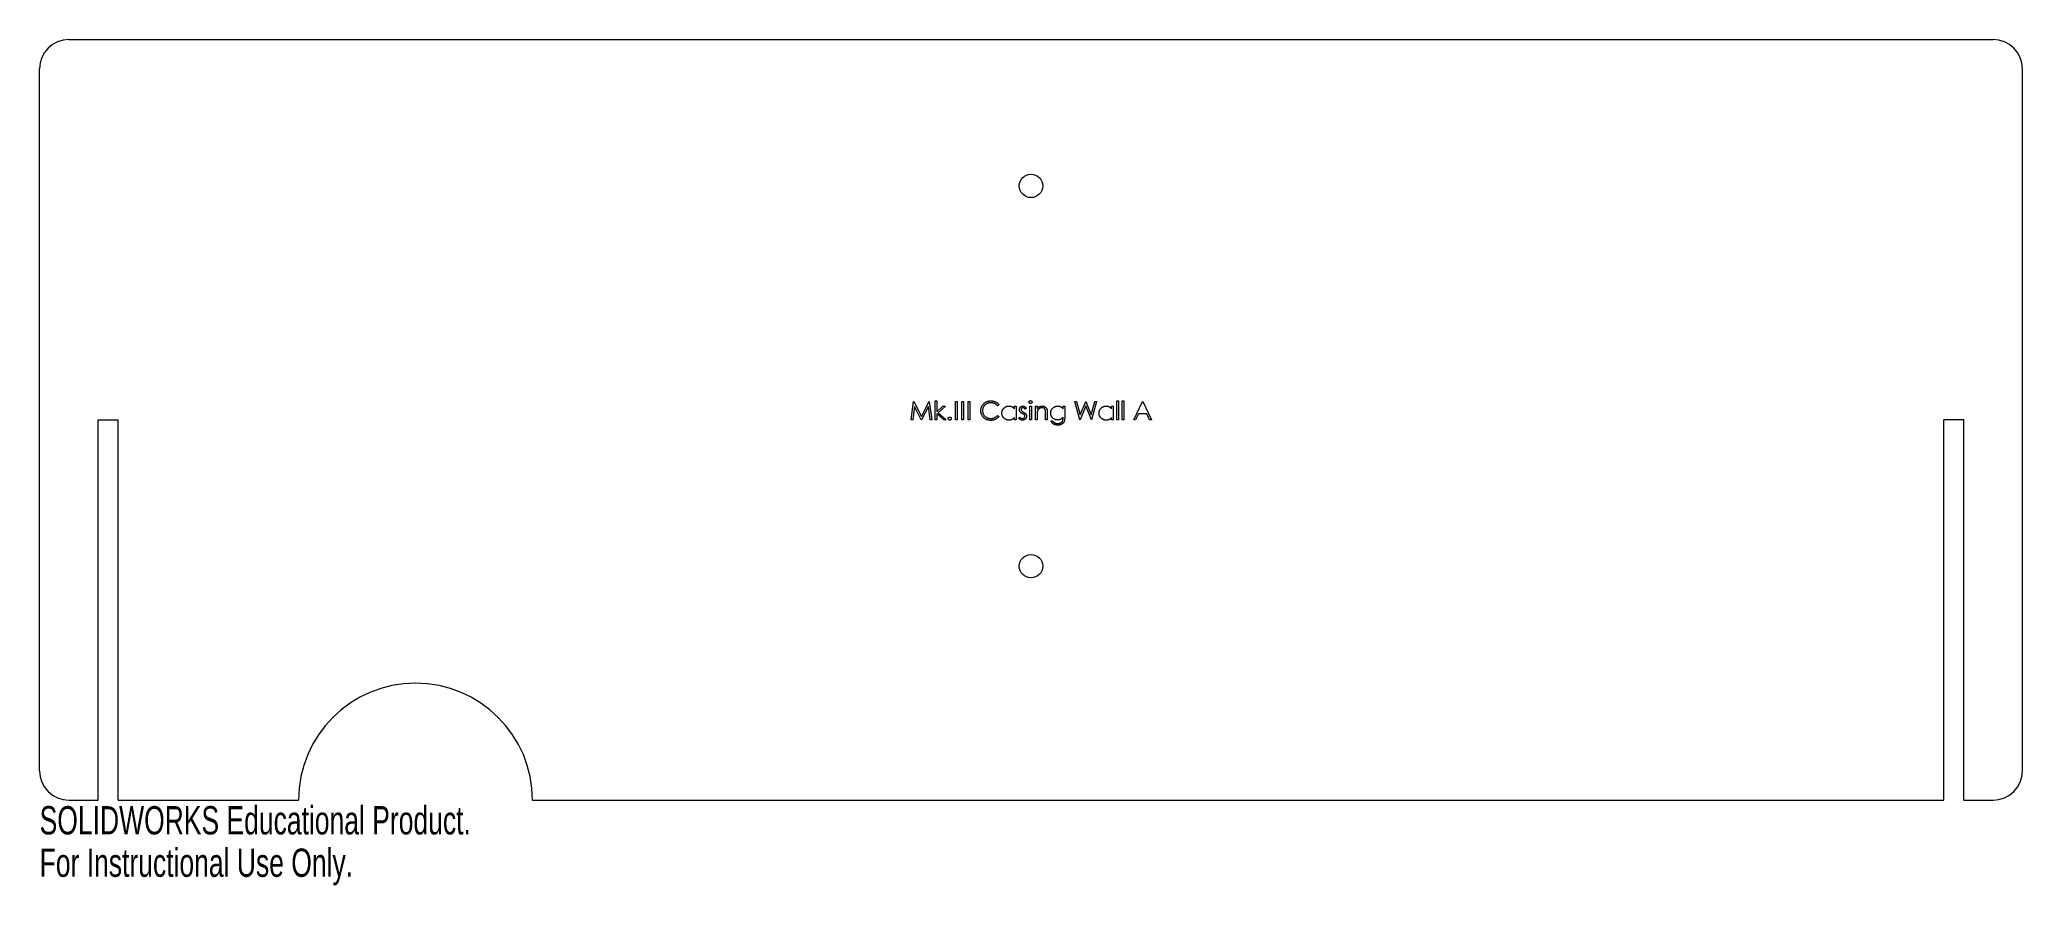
# Model space of a CAD drawing. Header units: millimetres. Extents: x 0 to 339, y -15 to 130.
import ezdxf

# ---------------------------------------------------------------- set-up
doc = ezdxf.new("R2010")
doc.units = ezdxf.units.MM
doc.styles.add('SLDTEXTSTYLE0', font='TXT', dxfattribs={"width": 0.7})

msp = doc.modelspace()

# ---------------------------------------------------------------- linework, layer by layer
at = {"color": 7, "linetype": 'Continuous', "lineweight": 15}
for p, q in [((5, 130), (333.8, 130)), ((0, 5), (0, 125)), ((338.8, 5), (338.8, 125)), ((148.9, 65), (149.32, 68.17)), ((149.32, 68.17), (149.36, 68.17)), ((149.36, 68.17), (150.68, 65.57)), ((150.68, 65.57), (151.98, 68.17)), ((151.98, 68.17), (152.02, 68.17)), ((152.02, 68.17), (152.45, 65)), ((153.02, 65), (153.02, 68.26)), ((153.02, 68.26), (153.3, 68.26)), ((153.3, 68.26), (153.3, 66.37)), ((156.48, 65), (156.48, 68.17)), ((156.48, 68.17), (156.76, 68.17)), ((156.76, 68.17), (156.76, 65)), ((157.58, 65), (157.58, 68.17)), ((157.58, 68.17), (157.86, 68.17)), ((157.86, 68.17), (157.86, 65)), ((158.67, 65), (158.67, 68.17)), ((158.67, 68.17), (158.96, 68.17)), ((158.96, 68.17), (158.96, 65)), ((177.75, 65), (176.91, 68.17)), ((176.91, 68.17), (177.2, 68.17)), ((177.2, 68.17), (177.83, 65.85)), ((177.83, 65.85), (178.75, 68.17)), ((178.75, 68.17), (178.79, 68.17)), ((178.79, 68.17), (179.7, 65.86)), ((179.7, 65.86), (180.32, 68.17)), ((180.61, 68.17), (179.76, 65)), ((180.32, 68.17), (180.61, 68.17)), ((184.07, 65), (184.07, 68.26)), ((184.07, 68.26), (184.36, 68.26)), ((184.36, 68.26), (184.36, 65)), ((184.97, 65), (184.97, 68.26)), ((184.97, 68.26), (185.25, 68.26)), ((185.25, 68.26), (185.25, 65)), ((186.96, 65), (188.47, 68.17)), ((188.47, 68.17), (188.51, 68.17)), ((188.51, 68.17), (189.98, 65)), ((10, 0), (10, 65)), ((10, 65), (13.4, 65)), ((13.4, 0), (13.4, 65)), ((149.19, 65), (148.9, 65)), ((149.5, 67.29), (149.19, 65)), ((150.65, 65), (149.5, 67.29)), ((150.71, 65), (150.65, 65)), ((151.86, 67.28), (150.71, 65)), ((152.16, 65), (151.86, 67.28)), ((152.45, 65), (152.16, 65)), ((153.3, 65), (153.02, 65)), ((153.3, 66.37), (154.36, 67.32)), ((154.48, 65), (153.3, 66.07)), ((153.3, 66.07), (153.3, 65)), ((154.77, 67.32), (153.54, 66.22)), ((153.54, 66.22), (154.89, 65)), ((154.36, 67.32), (154.77, 67.32)), ((154.89, 65), (154.48, 65)), ((156.76, 65), (156.48, 65)), ((157.86, 65), (157.58, 65)), ((158.96, 65), (158.67, 65)), ((163.93, 67.59), (163.68, 67.4)), ((163.68, 65.77), (163.93, 65.58)), ((166.57, 66.89), (166.57, 67.32)), ((166.57, 67.32), (166.86, 67.32)), ((166.57, 65), (166.57, 65.4)), ((166.86, 65), (166.57, 65)), ((166.86, 67.32), (166.86, 65)), ((167.3, 65.27), (167.49, 65.49)), ((168.61, 67.03), (168.41, 66.83)), ((169.18, 65), (169.18, 67.32)), ((169.18, 67.32), (169.46, 67.32)), ((169.46, 65), (169.18, 65)), ((169.46, 67.32), (169.46, 65)), ((170.15, 65), (170.15, 67.32)), ((170.15, 67.32), (170.44, 67.32)), ((170.44, 65), (170.15, 65)), ((170.44, 67.32), (170.44, 66.9)), ((170.44, 65.84), (170.44, 65)), ((171.9, 65), (171.9, 66.09)), ((172.19, 65), (171.9, 65)), ((172.19, 66.18), (172.19, 65)), ((172.8, 64.84), (173.08, 64.84)), ((174.87, 66.91), (174.87, 67.32)), ((174.87, 67.32), (175.16, 67.32)), ((174.87, 65.32), (174.87, 65.44)), ((175.16, 67.32), (175.16, 65.48)), ((177.8, 65), (177.75, 65)), ((178.76, 67.43), (177.8, 65)), ((179.72, 65), (178.76, 67.43)), ((179.76, 65), (179.72, 65)), ((183.18, 66.89), (183.18, 67.32)), ((183.18, 67.32), (183.46, 67.32)), ((183.18, 65), (183.18, 65.4)), ((183.46, 65), (183.18, 65)), ((183.46, 67.32), (183.46, 65)), ((184.36, 65), (184.07, 65)), ((185.25, 65), (184.97, 65)), ((187.28, 65), (186.96, 65)), ((187.76, 66.02), (187.28, 65)), ((189.2, 66.02), (187.76, 66.02)), ((189.67, 65), (189.2, 66.02)), ((189.98, 65), (189.67, 65)), ((325.4, 0), (325.4, 65)), ((328.8, 65), (325.4, 65)), ((328.8, 0), (328.8, 65)), ((5, 0), (10, 0)), ((13.4, 0), (44.23, 0)), ((84.23, 0), (325.4, 0)), ((328.8, 0), (333.8, 0))]:
    msp.add_line(p, q, dxfattribs=at)
for centre in [(169.4, 105), (169.4, 40)]:
    msp.add_circle(centre, 2, dxfattribs=at)
for centre, radius, start, end in [((5, 125), 5, 90, 180), ((333.8, 125), 5, 0, 90), ((64.23, 0), 20, 0, 180), ((5, 5), 5, 180, 270), ((333.8, 5), 5, 270, 0)]:
    msp.add_arc(centre, radius, start, end, dxfattribs=at)
for points, knots in [([(160.83, 66.61), (160.83, 66.66), (160.84, 66.78), (160.86, 66.94), (160.9, 67.1), (160.95, 67.25), (161.02, 67.39), (161.1, 67.53), (161.2, 67.66), (161.32, 67.78), (161.44, 67.89), (161.58, 67.99), (161.72, 68.07), (161.87, 68.14), (162.02, 68.19), (162.19, 68.23), (162.36, 68.25), (162.48, 68.25), (162.54, 68.26)], [0, 0, 0, 0, 0.064558, 0.127014, 0.187955, 0.248014, 0.307748, 0.368235, 0.42947, 0.492743, 0.556258, 0.618217, 0.679655, 0.741246, 0.803415, 0.866815, 0.932328, 1, 1, 1, 1]), ([(162.52, 67.93), (162.49, 67.93), (162.43, 67.93), (162.33, 67.92), (162.24, 67.91), (162.15, 67.89), (162.06, 67.86), (161.97, 67.83), (161.89, 67.79), (161.81, 67.75), (161.73, 67.7), (161.65, 67.65), (161.58, 67.6), (161.51, 67.54), (161.45, 67.48), (161.4, 67.41), (161.34, 67.34), (161.3, 67.27), (161.25, 67.19), (161.22, 67.11), (161.19, 67.03), (161.16, 66.94), (161.14, 66.86), (161.13, 66.77), (161.12, 66.68), (161.12, 66.62), (161.12, 66.58)], [0, 0, 0, 0, 0.043955, 0.087502, 0.130463, 0.172752, 0.215403, 0.25765, 0.300153, 0.343121, 0.385925, 0.427686, 0.468818, 0.509492, 0.549883, 0.58998, 0.630405, 0.670869, 0.711384, 0.751627, 0.791776, 0.832459, 0.873319, 0.914543, 0.956924, 1, 1, 1, 1]), ([(163.68, 67.4), (163.66, 67.42), (163.62, 67.46), (163.57, 67.52), (163.51, 67.58), (163.45, 67.63), (163.38, 67.68), (163.31, 67.72), (163.24, 67.76), (163.15, 67.81), (163.02, 67.86), (162.86, 67.9), (162.69, 67.93), (162.58, 67.93), (162.52, 67.93)], [0, 0, 0, 0, 0.063163, 0.125475, 0.187121, 0.248294, 0.309295, 0.36985, 0.430973, 0.492456, 0.616148, 0.740844, 0.868183, 1, 1, 1, 1]), ([(162.54, 68.26), (162.58, 68.26), (162.65, 68.26), (162.76, 68.25), (162.86, 68.23), (162.96, 68.21), (163.06, 68.19), (163.16, 68.16), (163.25, 68.12), (163.34, 68.08), (163.43, 68.04), (163.51, 67.99), (163.59, 67.93), (163.67, 67.87), (163.74, 67.81), (163.8, 67.74), (163.87, 67.67), (163.91, 67.62), (163.93, 67.59)], [0, 0, 0, 0, 0.068548, 0.135683, 0.201215, 0.265682, 0.329267, 0.392395, 0.45507, 0.517127, 0.57879, 0.63974, 0.700192, 0.759806, 0.819628, 0.879355, 0.939512, 1, 1, 1, 1]), ([(169.05, 68.05), (169.05, 68.07), (169.06, 68.1), (169.07, 68.15), (169.1, 68.19), (169.13, 68.23), (169.17, 68.26), (169.22, 68.28), (169.27, 68.29), (169.3, 68.3), (169.32, 68.3)], [0, 0, 0, 0, 0.12329, 0.242149, 0.363437, 0.489745, 0.618115, 0.744894, 0.868932, 1, 1, 1, 1]), ([(169.32, 67.81), (169.3, 67.81), (169.27, 67.81), (169.22, 67.83), (169.17, 67.85), (169.13, 67.88), (169.1, 67.92), (169.07, 67.96), (169.06, 68), (169.05, 68.04), (169.05, 68.05)], [0, 0, 0, 0, 0.131867, 0.256661, 0.384213, 0.513365, 0.640443, 0.761085, 0.879146, 1, 1, 1, 1]), ([(169.32, 68.3), (169.33, 68.3), (169.37, 68.29), (169.42, 68.28), (169.47, 68.26), (169.51, 68.23), (169.54, 68.19), (169.56, 68.15), (169.58, 68.1), (169.58, 68.07), (169.58, 68.05)], [0, 0, 0, 0, 0.131899, 0.258284, 0.384341, 0.51198, 0.638632, 0.75923, 0.877412, 1, 1, 1, 1]), ([(169.58, 68.05), (169.58, 68.04), (169.58, 68), (169.56, 67.96), (169.54, 67.92), (169.51, 67.88), (169.47, 67.85), (169.42, 67.82), (169.37, 67.81), (169.33, 67.81), (169.32, 67.81)], [0, 0, 0, 0, 0.120162, 0.237546, 0.357497, 0.484917, 0.613329, 0.74015, 0.867301, 1, 1, 1, 1]), ([(155.25, 65.22), (155.26, 65.24), (155.26, 65.28), (155.27, 65.33), (155.3, 65.37), (155.33, 65.41), (155.37, 65.45), (155.42, 65.47), (155.47, 65.49), (155.5, 65.49), (155.52, 65.49)], [0, 0, 0, 0, 0.129097, 0.252046, 0.373905, 0.501038, 0.628171, 0.751376, 0.872426, 1, 1, 1, 1]), ([(155.52, 64.96), (155.5, 64.96), (155.47, 64.96), (155.42, 64.98), (155.37, 65), (155.33, 65.04), (155.3, 65.08), (155.27, 65.12), (155.26, 65.17), (155.26, 65.21), (155.25, 65.22)], [0, 0, 0, 0, 0.1277566, 0.2494144, 0.3727965, 0.5001113, 0.6286099, 0.7506434, 0.8737684, 1, 1, 1, 1]), ([(155.52, 65.49), (155.54, 65.49), (155.57, 65.49), (155.62, 65.47), (155.67, 65.45), (155.71, 65.41), (155.74, 65.37), (155.77, 65.33), (155.78, 65.28), (155.78, 65.24), (155.78, 65.22)], [0, 0, 0, 0, 0.127519, 0.249986, 0.371792, 0.49887, 0.625948, 0.748492, 0.870959, 1, 1, 1, 1]), ([(155.78, 65.22), (155.78, 65.21), (155.78, 65.17), (155.77, 65.12), (155.74, 65.08), (155.71, 65.04), (155.67, 65), (155.62, 64.98), (155.57, 64.96), (155.54, 64.96), (155.52, 64.96)], [0, 0, 0, 0, 0.1261777, 0.2488206, 0.37154, 0.4999837, 0.6272442, 0.7492255, 0.872298, 1, 1, 1, 1]), ([(161.23, 65.47), (161.2, 65.51), (161.14, 65.59), (161.06, 65.72), (160.99, 65.85), (160.93, 65.99), (160.89, 66.14), (160.85, 66.29), (160.84, 66.44), (160.83, 66.55), (160.83, 66.61)], [0, 0, 0, 0, 0.124329, 0.247156, 0.36878, 0.490734, 0.613614, 0.738958, 0.867311, 1, 1, 1, 1]), ([(161.12, 66.58), (161.12, 66.54), (161.12, 66.45), (161.14, 66.31), (161.17, 66.18), (161.22, 66.06), (161.27, 65.94), (161.34, 65.83), (161.43, 65.72), (161.52, 65.63), (161.62, 65.54), (161.73, 65.46), (161.85, 65.39), (161.98, 65.34), (162.11, 65.3), (162.25, 65.27), (162.39, 65.25), (162.49, 65.25), (162.54, 65.24)], [0, 0, 0, 0, 0.064323, 0.12629, 0.186726, 0.246146, 0.305576, 0.365429, 0.426326, 0.48884, 0.551725, 0.613919, 0.675484, 0.737334, 0.800229, 0.864502, 0.931041, 1, 1, 1, 1]), ([(162.54, 64.92), (162.51, 64.92), (162.44, 64.92), (162.34, 64.93), (162.25, 64.94), (162.15, 64.95), (162.06, 64.97), (161.97, 65), (161.88, 65.02), (161.8, 65.06), (161.72, 65.09), (161.64, 65.13), (161.57, 65.18), (161.49, 65.23), (161.43, 65.28), (161.36, 65.34), (161.29, 65.41), (161.25, 65.45), (161.23, 65.47)], [0, 0, 0, 0, 0.069663, 0.13775, 0.203917, 0.26878, 0.332414, 0.394754, 0.45618, 0.516996, 0.577396, 0.637198, 0.696999, 0.756756, 0.816554, 0.876948, 0.938132, 1, 1, 1, 1]), ([(162.54, 65.24), (162.6, 65.25), (162.71, 65.25), (162.87, 65.27), (163.02, 65.32), (163.17, 65.37), (163.3, 65.45), (163.44, 65.54), (163.56, 65.65), (163.64, 65.73), (163.68, 65.77)], [0, 0, 0, 0, 0.128515, 0.252949, 0.374755, 0.49594, 0.617181, 0.740909, 0.867811, 1, 1, 1, 1]), ([(163.93, 65.58), (163.91, 65.56), (163.87, 65.51), (163.8, 65.43), (163.73, 65.37), (163.66, 65.3), (163.58, 65.24), (163.5, 65.19), (163.42, 65.14), (163.33, 65.09), (163.24, 65.05), (163.15, 65.02), (163.06, 64.99), (162.96, 64.96), (162.86, 64.94), (162.76, 64.93), (162.65, 64.92), (162.58, 64.92), (162.54, 64.92)], [0, 0, 0, 0, 0.0616742, 0.1230531, 0.183475, 0.2437265, 0.3042789, 0.3648629, 0.4259462, 0.4873912, 0.5492204, 0.6111436, 0.6735285, 0.7369615, 0.8007853, 0.8660126, 0.9321007, 1, 1, 1, 1]), ([(164.41, 66.17), (164.41, 66.21), (164.42, 66.29), (164.43, 66.4), (164.46, 66.52), (164.5, 66.63), (164.55, 66.73), (164.61, 66.83), (164.69, 66.92), (164.77, 67.01), (164.86, 67.09), (164.96, 67.16), (165.06, 67.23), (165.16, 67.27), (165.28, 67.31), (165.39, 67.34), (165.51, 67.36), (165.59, 67.36), (165.63, 67.36)], [0, 0, 0, 0, 0.063775, 0.126079, 0.186904, 0.247574, 0.308003, 0.369132, 0.432033, 0.496791, 0.561611, 0.624914, 0.686726, 0.748079, 0.809582, 0.871631, 0.934886, 1, 1, 1, 1]), ([(165.62, 64.96), (165.58, 64.96), (165.5, 64.96), (165.38, 64.98), (165.27, 65.01), (165.16, 65.04), (165.05, 65.1), (164.95, 65.16), (164.86, 65.23), (164.77, 65.31), (164.68, 65.4), (164.61, 65.49), (164.55, 65.59), (164.5, 65.7), (164.46, 65.81), (164.43, 65.92), (164.42, 66.04), (164.41, 66.13), (164.41, 66.17)], [0, 0, 0, 0, 0.06462, 0.127433, 0.189004, 0.24993, 0.310668, 0.372329, 0.434939, 0.499576, 0.564191, 0.626735, 0.688109, 0.749294, 0.810331, 0.871901, 0.935046, 1, 1, 1, 1]), ([(166.57, 65.4), (166.54, 65.37), (166.48, 65.29), (166.37, 65.2), (166.26, 65.12), (166.14, 65.06), (166.02, 65.02), (165.89, 64.98), (165.76, 64.96), (165.67, 64.96), (165.62, 64.96)], [0, 0, 0, 0, 0.134298, 0.262085, 0.38627, 0.507165, 0.6273, 0.748145, 0.87237, 1, 1, 1, 1]), ([(165.63, 67.36), (165.68, 67.36), (165.77, 67.36), (165.91, 67.34), (166.04, 67.3), (166.16, 67.25), (166.27, 67.19), (166.38, 67.1), (166.48, 67.01), (166.54, 66.93), (166.57, 66.89)], [0, 0, 0, 0, 0.129862, 0.254654, 0.376015, 0.495255, 0.614798, 0.738106, 0.865196, 1, 1, 1, 1]), ([(167.97, 64.96), (167.93, 64.96), (167.87, 64.96), (167.78, 64.98), (167.68, 65), (167.6, 65.04), (167.51, 65.09), (167.43, 65.14), (167.36, 65.2), (167.32, 65.25), (167.3, 65.27)], [0, 0, 0, 0, 0.1267425, 0.251724, 0.3772187, 0.5046935, 0.6314582, 0.7554011, 0.8777005, 1, 1, 1, 1]), ([(167.43, 66.75), (167.43, 66.77), (167.43, 66.82), (167.43, 66.88), (167.45, 66.94), (167.47, 66.99), (167.49, 67.05), (167.52, 67.1), (167.55, 67.14), (167.59, 67.19), (167.63, 67.23), (167.68, 67.26), (167.73, 67.29), (167.78, 67.32), (167.83, 67.34), (167.89, 67.35), (167.95, 67.36), (167.99, 67.36), (168.01, 67.36)], [0, 0, 0, 0, 0.067978, 0.133044, 0.196507, 0.258613, 0.319728, 0.380873, 0.442636, 0.505079, 0.567881, 0.628814, 0.68891, 0.748765, 0.809386, 0.870884, 0.934037, 1, 1, 1, 1]), ([(167.53, 66.39), (167.52, 66.42), (167.48, 66.47), (167.45, 66.56), (167.43, 66.66), (167.43, 66.72), (167.43, 66.75)], [0, 0, 0, 0, 0.246252, 0.492591, 0.74057, 1, 1, 1, 1]), ([(167.49, 65.49), (167.51, 65.47), (167.55, 65.43), (167.6, 65.38), (167.66, 65.34), (167.71, 65.3), (167.77, 65.28), (167.83, 65.26), (167.89, 65.25), (167.93, 65.24), (167.95, 65.24)], [0, 0, 0, 0, 0.147476, 0.285904, 0.417172, 0.540501, 0.659238, 0.775006, 0.887229, 1, 1, 1, 1]), ([(167.93, 66.08), (167.91, 66.09), (167.86, 66.12), (167.8, 66.16), (167.74, 66.2), (167.69, 66.24), (167.64, 66.28), (167.6, 66.32), (167.56, 66.35), (167.54, 66.38), (167.53, 66.39)], [0, 0, 0, 0, 0.157762, 0.30595, 0.443775, 0.572824, 0.692154, 0.802296, 0.905564, 1, 1, 1, 1]), ([(168.01, 67.08), (167.99, 67.07), (167.95, 67.07), (167.9, 67.05), (167.84, 67.02), (167.8, 66.98), (167.76, 66.93), (167.73, 66.88), (167.71, 66.82), (167.71, 66.78), (167.71, 66.76)], [0, 0, 0, 0, 0.124958, 0.245901, 0.369166, 0.498511, 0.628504, 0.751028, 0.873724, 1, 1, 1, 1]), ([(167.71, 66.76), (167.71, 66.75), (167.71, 66.71), (167.73, 66.65), (167.75, 66.6), (167.78, 66.57), (167.79, 66.55)], [0, 0, 0, 0, 0.2400399, 0.4794032, 0.7317567, 1, 1, 1, 1]), ([(167.79, 66.55), (167.8, 66.54), (167.81, 66.53), (167.84, 66.5), (167.87, 66.47), (167.91, 66.44), (167.96, 66.41), (168.01, 66.38), (168.06, 66.35), (168.1, 66.33), (168.12, 66.31)], [0, 0, 0, 0, 0.083425, 0.17756, 0.283982, 0.402217, 0.533568, 0.676121, 0.831649, 1, 1, 1, 1]), ([(168.28, 65.84), (168.28, 65.85), (168.26, 65.86), (168.23, 65.89), (168.2, 65.92), (168.16, 65.95), (168.11, 65.98), (168.06, 66.01), (168, 66.04), (167.95, 66.07), (167.93, 66.08)], [0, 0, 0, 0, 0.076875, 0.167462, 0.27227, 0.389551, 0.520801, 0.666263, 0.825545, 1, 1, 1, 1]), ([(167.95, 65.24), (167.98, 65.25), (168.03, 65.25), (168.11, 65.27), (168.18, 65.3), (168.24, 65.35), (168.3, 65.41), (168.33, 65.48), (168.36, 65.54), (168.36, 65.59), (168.36, 65.62)], [0, 0, 0, 0, 0.134042, 0.261896, 0.387836, 0.517686, 0.644509, 0.764718, 0.880291, 1, 1, 1, 1]), ([(168.65, 65.63), (168.65, 65.61), (168.65, 65.56), (168.64, 65.5), (168.62, 65.43), (168.6, 65.37), (168.57, 65.31), (168.54, 65.26), (168.5, 65.2), (168.45, 65.15), (168.4, 65.11), (168.35, 65.07), (168.29, 65.03), (168.23, 65.01), (168.17, 64.99), (168.11, 64.97), (168.04, 64.96), (167.99, 64.96), (167.97, 64.96)], [0, 0, 0, 0, 0.064548, 0.127199, 0.188597, 0.24864, 0.309525, 0.370037, 0.431889, 0.495704, 0.559519, 0.621372, 0.682397, 0.743568, 0.805498, 0.86864, 0.933066, 1, 1, 1, 1]), ([(168.01, 67.36), (168.04, 67.36), (168.09, 67.36), (168.16, 67.34), (168.24, 67.32), (168.31, 67.28), (168.38, 67.23), (168.46, 67.17), (168.53, 67.11), (168.58, 67.06), (168.61, 67.03)], [0, 0, 0, 0, 0.105714, 0.213412, 0.326127, 0.444452, 0.569061, 0.702712, 0.846318, 1, 1, 1, 1]), ([(168.41, 66.83), (168.4, 66.85), (168.36, 66.89), (168.31, 66.94), (168.26, 66.98), (168.21, 67.02), (168.16, 67.04), (168.11, 67.06), (168.06, 67.07), (168.03, 67.08), (168.01, 67.08)], [0, 0, 0, 0, 0.158223, 0.305036, 0.441309, 0.565963, 0.683525, 0.793334, 0.898518, 1, 1, 1, 1]), ([(168.12, 66.31), (168.15, 66.3), (168.19, 66.27), (168.26, 66.23), (168.32, 66.19), (168.38, 66.15), (168.43, 66.11), (168.47, 66.07), (168.51, 66.03), (168.53, 66), (168.54, 65.99)], [0, 0, 0, 0, 0.158989, 0.307115, 0.446213, 0.574876, 0.694152, 0.804581, 0.906593, 1, 1, 1, 1]), ([(168.36, 65.62), (168.36, 65.64), (168.36, 65.68), (168.34, 65.74), (168.32, 65.79), (168.3, 65.82), (168.28, 65.84)], [0, 0, 0, 0, 0.253475, 0.500453, 0.745578, 1, 1, 1, 1]), ([(168.54, 65.99), (168.56, 65.96), (168.59, 65.91), (168.62, 65.82), (168.64, 65.73), (168.65, 65.66), (168.65, 65.63)], [0, 0, 0, 0, 0.248839, 0.495235, 0.743336, 1, 1, 1, 1]), ([(170.44, 66.9), (170.47, 66.94), (170.53, 67.01), (170.63, 67.11), (170.73, 67.19), (170.84, 67.25), (170.95, 67.3), (171.07, 67.34), (171.19, 67.36), (171.28, 67.36), (171.32, 67.36)], [0, 0, 0, 0, 0.140976, 0.273569, 0.398988, 0.51993, 0.63811, 0.756589, 0.87686, 1, 1, 1, 1]), ([(170.48, 66.46), (170.48, 66.45), (170.47, 66.41), (170.46, 66.36), (170.45, 66.29), (170.45, 66.22), (170.44, 66.14), (170.44, 66.04), (170.44, 65.94), (170.44, 65.88), (170.44, 65.84)], [0, 0, 0, 0, 0.076995, 0.167615, 0.271052, 0.38946, 0.520843, 0.666399, 0.826094, 1, 1, 1, 1]), ([(171.27, 67.08), (171.25, 67.08), (171.2, 67.07), (171.14, 67.07), (171.07, 67.05), (171.01, 67.03), (170.95, 67.01), (170.88, 66.98), (170.83, 66.94), (170.77, 66.9), (170.72, 66.85), (170.67, 66.81), (170.63, 66.76), (170.59, 66.7), (170.55, 66.65), (170.53, 66.59), (170.5, 66.53), (170.49, 66.48), (170.48, 66.46)], [0, 0, 0, 0, 0.063986, 0.126627, 0.188984, 0.25023, 0.312351, 0.374574, 0.438148, 0.50292, 0.567974, 0.630771, 0.692935, 0.754398, 0.815218, 0.876117, 0.938015, 1, 1, 1, 1]), ([(171.87, 66.62), (171.86, 66.66), (171.84, 66.72), (171.8, 66.82), (171.74, 66.9), (171.67, 66.96), (171.58, 67.02), (171.49, 67.05), (171.38, 67.07), (171.31, 67.07), (171.27, 67.08)], [0, 0, 0, 0, 0.13552, 0.260833, 0.378476, 0.493178, 0.609281, 0.729981, 0.859261, 1, 1, 1, 1]), ([(171.32, 67.36), (171.36, 67.36), (171.45, 67.36), (171.57, 67.33), (171.68, 67.29), (171.79, 67.23), (171.89, 67.16), (171.97, 67.08), (172.04, 66.98), (172.08, 66.89), (172.12, 66.82), (172.13, 66.75), (172.15, 66.67), (172.17, 66.59), (172.17, 66.5), (172.18, 66.4), (172.19, 66.3), (172.19, 66.22), (172.19, 66.18)], [0, 0, 0, 0, 0.07724, 0.151178, 0.223488, 0.295543, 0.366976, 0.437131, 0.507044, 0.57856, 0.616614, 0.658756, 0.704491, 0.754803, 0.809332, 0.868274, 0.932073, 1, 1, 1, 1]), ([(171.9, 66.09), (171.9, 66.12), (171.9, 66.18), (171.9, 66.27), (171.9, 66.35), (171.9, 66.42), (171.89, 66.48), (171.88, 66.53), (171.88, 66.58), (171.87, 66.61), (171.87, 66.62)], [0, 0, 0, 0, 0.17885, 0.34211, 0.489826, 0.623254, 0.74008, 0.841483, 0.928908, 1, 1, 1, 1]), ([(172.76, 66.17), (172.76, 66.19), (172.76, 66.25), (172.77, 66.32), (172.78, 66.4), (172.8, 66.48), (172.82, 66.55), (172.85, 66.62), (172.88, 66.69), (172.92, 66.76), (172.96, 66.83), (173, 66.89), (173.05, 66.95), (173.11, 67.01), (173.17, 67.06), (173.23, 67.11), (173.29, 67.16), (173.36, 67.2), (173.43, 67.24), (173.5, 67.27), (173.58, 67.3), (173.65, 67.32), (173.73, 67.34), (173.8, 67.35), (173.88, 67.36), (173.93, 67.36), (173.96, 67.36)], [0, 0, 0, 0, 0.0420341, 0.0839054, 0.1250689, 0.1661585, 0.2072103, 0.2484907, 0.2898781, 0.3321695, 0.3744758, 0.416225, 0.4576096, 0.4990732, 0.5405534, 0.5822488, 0.6245498, 0.6674328, 0.7103225, 0.7524671, 0.7940648, 0.8352157, 0.8762283, 0.9174462, 0.9586431, 1, 1, 1, 1]), ([(173.95, 65), (173.92, 65), (173.87, 65), (173.79, 65.01), (173.71, 65.02), (173.64, 65.04), (173.56, 65.06), (173.49, 65.09), (173.42, 65.12), (173.35, 65.16), (173.28, 65.2), (173.21, 65.24), (173.15, 65.29), (173.1, 65.34), (173.04, 65.4), (173, 65.45), (172.95, 65.52), (172.91, 65.58), (172.88, 65.65), (172.84, 65.72), (172.82, 65.79), (172.8, 65.86), (172.78, 65.94), (172.77, 66.01), (172.76, 66.09), (172.76, 66.14), (172.76, 66.17)], [0, 0, 0, 0, 0.042865, 0.085222, 0.127202, 0.169025, 0.210882, 0.252963, 0.295628, 0.338553, 0.381463, 0.423582, 0.465066, 0.506312, 0.54704, 0.587676, 0.628675, 0.669946, 0.711036, 0.751996, 0.792673, 0.833446, 0.874191, 0.915494, 0.957478, 1, 1, 1, 1]), ([(173.98, 64.1), (173.94, 64.11), (173.84, 64.11), (173.71, 64.12), (173.58, 64.15), (173.45, 64.19), (173.34, 64.23), (173.24, 64.29), (173.15, 64.35), (173.07, 64.42), (172.99, 64.5), (172.93, 64.6), (172.86, 64.71), (172.82, 64.79), (172.8, 64.84)], [0, 0, 0, 0, 0.096491, 0.188474, 0.27684, 0.362137, 0.443437, 0.520166, 0.59271, 0.662917, 0.735419, 0.814881, 0.903061, 1, 1, 1, 1]), ([(173.08, 64.84), (173.11, 64.8), (173.15, 64.73), (173.24, 64.64), (173.33, 64.56), (173.43, 64.5), (173.54, 64.45), (173.67, 64.41), (173.81, 64.39), (173.91, 64.39), (173.96, 64.39)], [0, 0, 0, 0, 0.124716, 0.243805, 0.360062, 0.475112, 0.593525, 0.71935, 0.853855, 1, 1, 1, 1]), ([(174.87, 65.44), (174.85, 65.41), (174.79, 65.34), (174.69, 65.25), (174.58, 65.18), (174.46, 65.11), (174.34, 65.06), (174.21, 65.03), (174.08, 65), (173.99, 65), (173.95, 65)], [0, 0, 0, 0, 0.126561, 0.250895, 0.374719, 0.499826, 0.624964, 0.749039, 0.87318, 1, 1, 1, 1]), ([(173.96, 67.36), (174, 67.36), (174.08, 67.36), (174.21, 67.34), (174.33, 67.31), (174.44, 67.26), (174.56, 67.2), (174.67, 67.13), (174.77, 67.03), (174.84, 66.95), (174.87, 66.91)], [0, 0, 0, 0, 0.120911, 0.238762, 0.354755, 0.470359, 0.589144, 0.716329, 0.852445, 1, 1, 1, 1]), ([(173.96, 64.39), (174.01, 64.39), (174.1, 64.39), (174.24, 64.41), (174.37, 64.45), (174.48, 64.5), (174.58, 64.55), (174.66, 64.62), (174.73, 64.69), (174.78, 64.76), (174.81, 64.82), (174.83, 64.87), (174.84, 64.93), (174.85, 65), (174.86, 65.07), (174.87, 65.15), (174.87, 65.23), (174.87, 65.29), (174.87, 65.32)], [0, 0, 0, 0, 0.098171, 0.189264, 0.274463, 0.355023, 0.43092, 0.501086, 0.566608, 0.629721, 0.662711, 0.698766, 0.738611, 0.782581, 0.830409, 0.882578, 0.939229, 1, 1, 1, 1]), ([(175.08, 64.77), (175.07, 64.74), (175.05, 64.69), (175.01, 64.62), (174.97, 64.55), (174.92, 64.48), (174.86, 64.43), (174.81, 64.37), (174.74, 64.32), (174.67, 64.28), (174.6, 64.23), (174.52, 64.2), (174.44, 64.17), (174.36, 64.15), (174.27, 64.13), (174.18, 64.11), (174.08, 64.11), (174.02, 64.1), (173.98, 64.1)], [0, 0, 0, 0, 0.061371, 0.120906, 0.179424, 0.237607, 0.295938, 0.354218, 0.413537, 0.474087, 0.535121, 0.596988, 0.66002, 0.724277, 0.790012, 0.857748, 0.927829, 1, 1, 1, 1]), ([(175.16, 65.48), (175.16, 65.44), (175.16, 65.36), (175.16, 65.25), (175.15, 65.15), (175.14, 65.06), (175.13, 64.98), (175.11, 64.9), (175.1, 64.83), (175.08, 64.79), (175.08, 64.77)], [0, 0, 0, 0, 0.163445, 0.315489, 0.456291, 0.585864, 0.705429, 0.813371, 0.911718, 1, 1, 1, 1]), ([(181.02, 66.17), (181.02, 66.21), (181.02, 66.29), (181.04, 66.4), (181.07, 66.52), (181.11, 66.63), (181.16, 66.73), (181.22, 66.83), (181.29, 66.92), (181.38, 67.01), (181.47, 67.09), (181.57, 67.16), (181.67, 67.23), (181.77, 67.27), (181.88, 67.31), (182, 67.34), (182.12, 67.36), (182.2, 67.36), (182.24, 67.36)], [0, 0, 0, 0, 0.063775, 0.126079, 0.186904, 0.247574, 0.308003, 0.369132, 0.432033, 0.496791, 0.561611, 0.624914, 0.686726, 0.748079, 0.809582, 0.871631, 0.934886, 1, 1, 1, 1]), ([(182.23, 64.96), (182.19, 64.96), (182.11, 64.96), (181.99, 64.98), (181.88, 65.01), (181.77, 65.04), (181.66, 65.1), (181.56, 65.16), (181.46, 65.23), (181.37, 65.31), (181.29, 65.4), (181.22, 65.49), (181.16, 65.59), (181.11, 65.7), (181.07, 65.81), (181.04, 65.92), (181.02, 66.04), (181.02, 66.13), (181.02, 66.17)], [0, 0, 0, 0, 0.06462, 0.127433, 0.189004, 0.24993, 0.310668, 0.372329, 0.434939, 0.499576, 0.564191, 0.626735, 0.688109, 0.749294, 0.810331, 0.871901, 0.935046, 1, 1, 1, 1]), ([(183.18, 65.4), (183.15, 65.37), (183.08, 65.29), (182.98, 65.2), (182.87, 65.12), (182.75, 65.06), (182.63, 65.02), (182.5, 64.98), (182.37, 64.96), (182.28, 64.96), (182.23, 64.96)], [0, 0, 0, 0, 0.134298, 0.262085, 0.38627, 0.507165, 0.6273, 0.748145, 0.87237, 1, 1, 1, 1]), ([(182.24, 67.36), (182.29, 67.36), (182.38, 67.36), (182.52, 67.34), (182.64, 67.3), (182.77, 67.25), (182.88, 67.19), (182.99, 67.1), (183.09, 67.01), (183.15, 66.93), (183.18, 66.89)], [0, 0, 0, 0, 0.129862, 0.254654, 0.376015, 0.495255, 0.614798, 0.738106, 0.865196, 1, 1, 1, 1])]:
    msp.add_open_spline(points, degree=3, knots=knots, dxfattribs=at)

# ---------------------------------------------------------------- texts
at = {"color": 7, "linetype": 'Continuous', "char_height": 4.8336, "attachment_point": 1, "style": 'SLDTEXTSTYLE0'}
for s, insert in [('SOLIDWORKS Educational Product.', (0, -1.02)), ('For Instructional Use Only.', (0, -8.27))]:
    msp.add_mtext(s, dxfattribs=dict(at, insert=insert))

doc.saveas('drawing.dxf')
